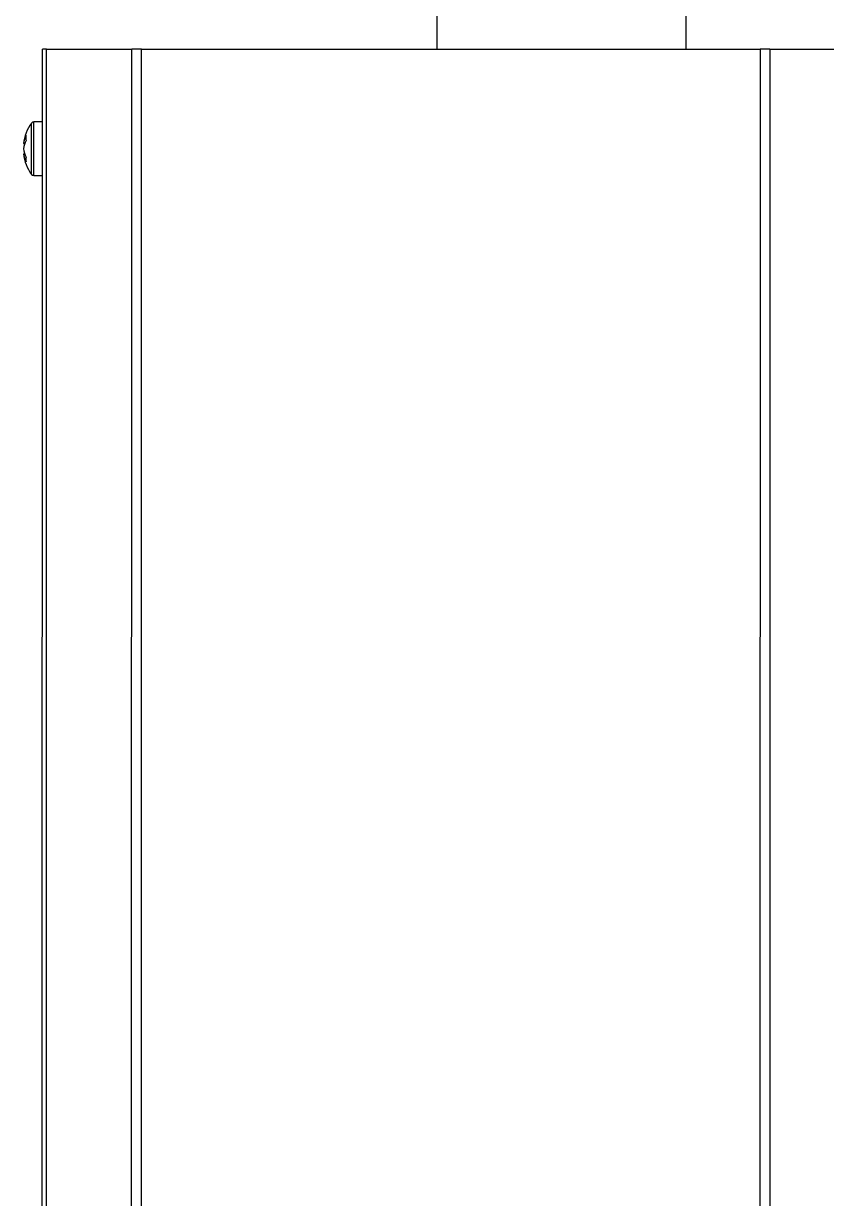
# Model space of a CAD drawing. Extents: x 12.3 to 108.7, y 1.1 to 80.4.
# Drawn here: x 16.47 to 20.5, y 35.32 to 41.22 of the extents above; entities that cross this region are included whole.
import ezdxf

# ---------------------------------------------------------------- set-up
doc = ezdxf.new("R2010")
doc.units = 0
doc.header["$MEASUREMENT"] = 0
doc.layers.add('OBJECT', color=7, linetype='CONTINUOUS')

msp = doc.modelspace()

# ---------------------------------------------------------------- linework, layer by layer
at = {"layer": 'OBJECT'}
for p, q in [((16.5596, 34.3122), (16.5608, 41.0872)), ((16.5801, 34.3122), (16.5813, 41.0872)), ((16.5813, 41.0872), (17.0087, 41.0871)), ((17.0075, 34.3121), (17.0087, 41.0871)), ((17.057, 34.3121), (17.0582, 41.0871)), ((17.0582, 41.0871), (20.1633, 41.0866)), ((20.1633, 41.0866), (20.1622, 34.3116)), ((20.2128, 41.0866), (20.2117, 34.3116)), ((20.2128, 41.0866), (20.6403, 41.0865)), ((16.5607, 40.7222), (16.5173, 40.7222)), ((16.4652, 40.6132), (16.471, 40.6124)), ((16.4652, 40.5613), (16.471, 40.5621)), ((16.5173, 40.4522), (16.5607, 40.4522))]:
    msp.add_line(p, q, dxfattribs=at)
at = {"layer": 'OBJECT', "flags": 128}
for points in [[(18.5408, 41.3989), (18.5408, 41.3914), (18.5408, 41.3691), (18.5408, 41.3322), (18.5408, 41.2812), (18.5408, 41.2168), (18.5408, 41.1397), (18.5408, 41.0869)], [(19.7908, 41.3987), (19.7908, 41.3912), (19.7908, 41.3689), (19.7908, 41.332), (19.7908, 41.281), (19.7908, 41.2166), (19.7908, 41.1395), (19.7908, 41.0867)], [(16.5813, 41.0872), (16.5767, 41.0872), (16.5726, 41.0872), (16.569, 41.0872), (16.5661, 41.0872), (16.5638, 41.0872), (16.5621, 41.0872), (16.5611, 41.0872), (16.5608, 41.0872)], [(17.0582, 41.0871), (17.0513, 41.0871), (17.0445, 41.0871), (17.0379, 41.0871), (17.0314, 41.0871), (17.0252, 41.0871), (17.0193, 41.0871), (17.0138, 41.0871), (17.0087, 41.0871)], [(20.2128, 41.0866), (20.2077, 41.0866), (20.2022, 41.0866), (20.1963, 41.0866), (20.1901, 41.0866), (20.1837, 41.0866), (20.177, 41.0866), (20.1702, 41.0866), (20.1633, 41.0866)], [(16.5051, 40.4962), (16.5051, 40.5307), (16.5051, 40.5713), (16.5051, 40.6136), (16.5051, 40.6531), (16.5051, 40.6855), (16.5051, 40.7072), (16.5051, 40.7159), (16.5051, 40.716)], [(16.5173, 40.4918), (16.5173, 40.5279), (16.5173, 40.5705), (16.5173, 40.6149), (16.5173, 40.6563), (16.5173, 40.6902), (16.5173, 40.713), (16.5173, 40.7221), (16.5173, 40.7222)], [(16.5051, 40.4585), (16.5051, 40.4595), (16.5051, 40.4715), (16.5051, 40.4962)], [(16.5173, 40.4522), (16.5173, 40.4532), (16.5173, 40.4659), (16.5173, 40.4918)]]:
    msp.add_lwpolyline(points, dxfattribs=at)
at = {"layer": 'OBJECT'}
for centre, radius, start, end in [((16.6845, 40.5872), 0.2208, 144.322, 173.23964), ((16.5173, 40.7072), 0.015, 89.99019, 144.322), ((16.5768, 40.5997), 0.1124, 151.53768, 173.10393), ((16.6124, 40.6411), 0.1349, 174.84288, 185.13769), ((16.5903, 40.5719), 0.1261, 153.02449, 173.0004), ((16.5904, 40.6025), 0.1261, 186.98169, 206.95425), ((16.6845, 40.5872), 0.2208, 186.74075, 215.65839), ((16.5768, 40.5747), 0.1124, 186.87821, 208.44177), ((16.6124, 40.5333), 0.135, 174.84389, 185.13668), ((16.5173, 40.4672), 0.015, 215.65839, 269.99019)]:
    msp.add_arc(centre, radius, start, end, dxfattribs=at)

doc.saveas('drawing.dxf')
